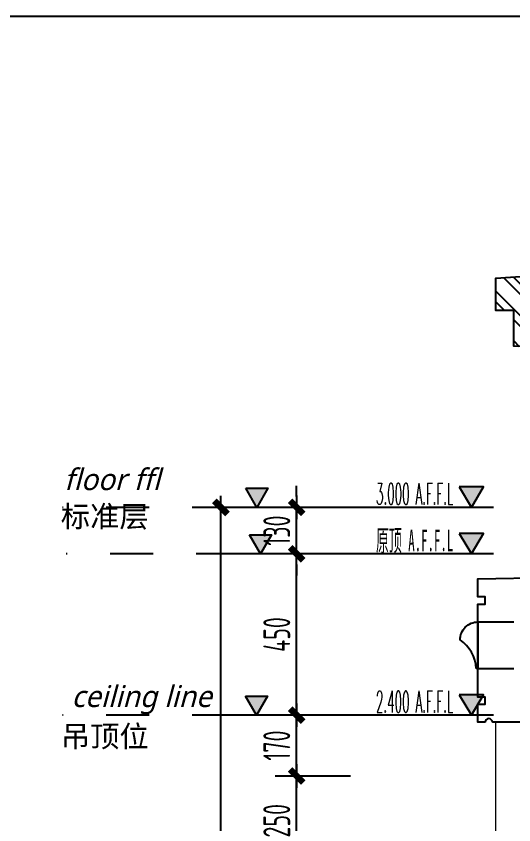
# Model space of a CAD drawing. Header units: inches. Extents: x 96003 to 270950, y -80202 to 65998.
# Drawn here: x 262906 to 264296, y 44690 to 46948 of the extents above; entities that cross this region are included whole.
import ezdxf
from ezdxf.enums import TextEntityAlignment as Align

# ---------------------------------------------------------------- set-up
doc = ezdxf.new("R2010")
doc.units = ezdxf.units.IN
doc.header["$LTSCALE"] = 10
doc.header["$MEASUREMENT"] = 0
doc.linetypes.add('M-CENTER', pattern=[1.8, 1.2, -0.2, 0.2, -0.2])
for name, color, linetype in [('01', 200, 'Continuous'), ('A_WALL', 4, 'Continuous'), ('B-DE-H', 8, 'Continuous'), ('ED-文字说明', 50, 'Continuous'), ('ED-造型尺寸', 44, 'Continuous'), ('EL-DIM', 50, 'Continuous'), ('EL-天花轮廓线', 100, 'Continuous'), ('FC-地面造型', 136, 'Continuous'), ('FF-FINISH【完成面】', 20, 'Continuous')]:
    doc.layers.add(name, color=color, linetype=linetype)
doc.layers.add('L-立面看线', color=8, linetype='Continuous', lineweight=13)
doc.styles.add('-宋体', font='')
doc.styles.add('CCD_DIM', font='archs.shx', dxfattribs={"width": 0.7})
doc.styles.add('hz', font='simplex', dxfattribs={"width": 0.7, "bigfont": 'hztxt'})
doc.styles.add('LUCIDIA', font='')
doc.styles.add('RomanS', font='romans.shx', dxfattribs={"width": 0.9})
doc.styles.add('st', font='')
doc.styles.get('-宋体').set_extended_font_data('SimSun')
doc.styles.get('LUCIDIA').set_extended_font_data('Lucida Sans', italic=True)
doc.styles.get('st').set_extended_font_data('SimSun')
doc.dimstyles.new('Matrix_30内', dxfattribs={"dimscale": 30, "dimtxt": 2.5, "dimasz": 1, "dimexe": 2, "dimexo": 1.5, "dimgap": 0.6, "dimtad": 1, "dimdec": 0, "dimrnd": 1, "dimzin": 12, "dimdsep": 46, "dimtxsty": 'CCD_DIM', "dimblk": 'CCD_Dimension_Tick', "dimcen": 0.125, "dimclrd": 44, "dimclre": 44, "dimclrt": 50, "dimadec": 0, "dimazin": 0, "dimtfac": 1, "dimtdec": 0, "dimtix": 1, "dimtmove": 2, "dimatfit": 3, "dimldrblk": 'CCD_Leader_Dot', "dimfxl": 5, "dimfxlon": 1, "dimtvp": 1, "dimtolj": 1, "dimtzin": 0, "dimarcsym": 0})

# ---------------------------------------------------------------- blocks, each defined once
blk = doc.blocks.new('CCD_Dimension_Tick')
at = {"color": 0, "linetype": 'ByBlock'}
for p, q in [((-1.091, 0), (0, 0)), ((0, 0), (1.091, 0))]:
    blk.add_line(p, q, dxfattribs=at)
at = {"color": 0, "linetype": 'Continuous', "const_width": 0.608}
blk.add_lwpolyline([(-0.61, -0.61), (0.61, 0.61)], dxfattribs=at)
blk = doc.blocks.new('*D377')
at = {"layer": 'Defpoints', "color": 0, "linetype": 'ByBlock', "transparency": 16777216}
for p in [(263689.4, 44826.3), (265125.9, 44826.3, 0), (263869.4, 44576.3, 0)]:
    blk.add_point(p, dxfattribs=at)
at = {"layer": 'EL-天花轮廓线', "color": 44, "lineweight": -2, "transparency": 16777216}
for p, q in [((263839.4, 44826.3), (263629.4, 44826.3)), ((263689.4, 44606.3), (263689.4, 44796.3)), ((263824.4, 44576.3), (263629.4, 44576.3))]:
    blk.add_line(p, q, dxfattribs=at)
at = {"layer": 'EL-天花轮廓线', "color": 44, "linetype": 'ByBlock', "lineweight": -2, "transparency": 16777216, "xscale": 30, "yscale": 30, "zscale": 30}
for p, rotation in [((263689.4, 44826.3), 90), ((263689.4, 44576.3), 270)]:
    blk.add_blockref('CCD_Dimension_Tick', p, dxfattribs=dict(at, rotation=rotation))
at = {"layer": 'EL-天花轮廓线', "color": 50, "linetype": 'ByBlock', "transparency": 16777216, "insert": (263633.9, 44701.3), "char_height": 75, "attachment_point": 5, "rotation": 90, "style": 'CCD_DIM'}
blk.add_mtext('\\A1;250', dxfattribs=at)
blk = doc.blocks.new('CCD_Leader_Dot')
at = {"color": 0, "linetype": 'ByBlock'}
blk.add_line((-5, 0), (-10, 0), dxfattribs=at)
at = {"color": 0, "linetype": 'ByBlock', "const_width": 5}
blk.add_lwpolyline([(-2.5, 0, 1), (2.5, 0, 1)], format="xyb", close=True, dxfattribs=at)
blk = doc.blocks.new('*D378')
at = {"layer": 'Defpoints', "color": 0, "linetype": 'ByBlock', "transparency": 16777216}
for p in [(263689.4, 44996.3), (263860, 44996.3, 0), (265125.9, 44826.3, 0)]:
    blk.add_point(p, dxfattribs=at)
at = {"layer": 'EL-天花轮廓线', "color": 44, "lineweight": -2, "transparency": 16777216}
for p, q in [((263815, 44996.3), (263629.4, 44996.3)), ((263689.4, 44856.3), (263689.4, 44966.3)), ((263839.4, 44826.3), (263629.4, 44826.3))]:
    blk.add_line(p, q, dxfattribs=at)
at = {"layer": 'EL-天花轮廓线', "color": 44, "linetype": 'ByBlock', "lineweight": -2, "transparency": 16777216, "xscale": 30, "yscale": 30, "zscale": 30}
for p, rotation in [((263689.4, 44996.3), 90), ((263689.4, 44826.3), 270)]:
    blk.add_blockref('CCD_Dimension_Tick', p, dxfattribs=dict(at, rotation=rotation))
at = {"layer": 'EL-天花轮廓线', "color": 50, "linetype": 'ByBlock', "transparency": 16777216, "insert": (263633.9, 44911.3), "char_height": 75, "attachment_point": 5, "rotation": 90, "style": 'CCD_DIM'}
blk.add_mtext('\\A1;170', dxfattribs=at)
blk = doc.blocks.new('*D379')
at = {"layer": 'Defpoints', "color": 0, "linetype": 'ByBlock', "transparency": 16777216}
for p in [(263689.4, 45576.5), (263869.4, 45576.5), (263871.1, 45446.5)]:
    blk.add_point(p, dxfattribs=at)
at = {"layer": 'EL-天花轮廓线', "color": 44, "lineweight": -2, "transparency": 16777216}
for p, q in [((263689.4, 45606.5), (263689.4, 45636.5)), ((263824.4, 45576.5), (263629.4, 45576.5)), ((263689.4, 45446.5), (263689.4, 45576.5)), ((263826.1, 45446.5), (263629.4, 45446.5)), ((263689.4, 45416.5), (263689.4, 45386.5))]:
    blk.add_line(p, q, dxfattribs=at)
at = {"layer": 'EL-天花轮廓线', "color": 44, "linetype": 'ByBlock', "lineweight": -2, "transparency": 16777216, "xscale": 30, "yscale": 30, "zscale": 30}
for p, rotation in [((263689.4, 45576.5), 270), ((263689.4, 45446.5), 90)]:
    blk.add_blockref('CCD_Dimension_Tick', p, dxfattribs=dict(at, rotation=rotation))
at = {"layer": 'EL-天花轮廓线', "color": 50, "linetype": 'ByBlock', "transparency": 16777216, "insert": (263633.9, 45511.5), "char_height": 75, "attachment_point": 5, "rotation": 90, "style": 'CCD_DIM'}
blk.add_mtext('\\A1;130', dxfattribs=at)
blk = doc.blocks.new('*D380')
at = {"layer": 'Defpoints', "color": 0, "linetype": 'ByBlock', "transparency": 16777216}
for p in [(263478, 45576.3), (263869.4, 45576.3), (263869.4, 42576.3)]:
    blk.add_point(p, dxfattribs=at)
at = {"layer": 'EL-天花轮廓线', "color": 44, "lineweight": -2, "transparency": 16777216}
for p, q in [((263628, 45576.3), (263418, 45576.3)), ((263478, 42606.3), (263478, 45546.3)), ((263628, 42576.3), (263418, 42576.3))]:
    blk.add_line(p, q, dxfattribs=at)
at = {"layer": 'EL-天花轮廓线', "color": 44, "linetype": 'ByBlock', "lineweight": -2, "transparency": 16777216, "xscale": 30, "yscale": 30, "zscale": 30}
for p, rotation in [((263478, 45576.3), 90), ((263478, 42576.3), 270)]:
    blk.add_blockref('CCD_Dimension_Tick', p, dxfattribs=dict(at, rotation=rotation))
at = {"layer": 'EL-天花轮廓线', "color": 50, "linetype": 'ByBlock', "transparency": 16777216, "insert": (263422.5, 44076.3), "char_height": 75, "attachment_point": 5, "rotation": 90, "style": 'CCD_DIM'}
blk.add_mtext('\\A1;3000', dxfattribs=at)
blk = doc.blocks.new('ELEVATION')
blk.add_hatch(color=256).paths.add_polyline_path([(4.167, 2.475), (2.698, 0), (1.229, 2.475)])
blk.add_line((0, 0), (14.673, 0))
blk.add_lwpolyline([(4.167, 2.475), (2.698, 0), (1.229, 2.475)], close=True)
at = {"style": 'hz', "width": 0.444477}
blk.add_attdef('ELEV', text='', height=2.5, dxfattribs=at).set_placement((4.892, 0.323), (14.257, 0.323), align=Align.FIT)
blk = doc.blocks.new('A$C2E6F40A5')
blk.add_hatch(color=256).paths.add_polyline_path([(40, 69.3), (-40, 69.3), (0, 0)])
at = {"color": 0}
blk.add_lwpolyline([(40, 69.3), (-40, 69.3), (0, 0), (40, 69.3)], dxfattribs=at)
blk = doc.blocks.new('20150428.1023048')
at = {"layer": 'ED-造型尺寸', "color": 250, "linetype": 'M-CENTER', "ltscale": 2}
blk.add_line((21.193, 0, 0), (-14.89, 0, 0), dxfattribs=at)
at = {"layer": 'ED-造型尺寸', "xscale": -0.0256, "yscale": 0.0256, "zscale": 0.0256}
blk.add_blockref('A$C2E6F40A5', (3.193, 0, 0), dxfattribs=at)
blk = doc.blocks.new('*D381')
at = {"layer": 'Defpoints', "color": 0, "linetype": 'ByBlock', "transparency": 16777216}
for p in [(263689.4, 45446.5), (263871.1, 45446.5), (263869.4, 44996.3, 0)]:
    blk.add_point(p, dxfattribs=at)
at = {"layer": 'EL-天花轮廓线', "color": 44, "lineweight": -2, "transparency": 16777216}
for p, q in [((263826.1, 45446.5), (263629.4, 45446.5)), ((263689.4, 45026.3), (263689.4, 45416.5)), ((263824.4, 44996.3), (263629.4, 44996.3))]:
    blk.add_line(p, q, dxfattribs=at)
at = {"layer": 'EL-天花轮廓线', "color": 44, "linetype": 'ByBlock', "lineweight": -2, "transparency": 16777216, "xscale": 30, "yscale": 30, "zscale": 30}
for p, rotation in [((263689.4, 45446.5), 90), ((263689.4, 44996.3), 270)]:
    blk.add_blockref('CCD_Dimension_Tick', p, dxfattribs=dict(at, rotation=rotation))
at = {"layer": 'EL-天花轮廓线', "color": 50, "linetype": 'ByBlock', "transparency": 16777216, "insert": (263633.9, 45221.4), "char_height": 75, "attachment_point": 5, "rotation": 90, "style": 'CCD_DIM'}
blk.add_mtext('\\A1;450', dxfattribs=at)
blk = doc.blocks.new('142')
at = {"layer": 'B-DE-H'}
h = blk.add_hatch(dxfattribs=at)
h.set_pattern_fill('金属,_O', color=256, scale=25)
h.set_pattern_definition([(135, (350669.75, 97199.625), (44.194174, 44.194174), []), (135, (350640.29, 97199.625), (44.194174, 44.194174), [])])
edge = h.paths.add_edge_path()
edge.add_line((513235.5, -192054.1), (513233, -192042.7))
edge.add_line((513233, -192042.7), (513218, -192042.7))
edge.add_line((513218, -192042.7), (513215.5, -192053.4))
edge.add_line((513215.5, -192053.4), (513195.5, -192052.7))
edge.add_line((513195.5, -192052.7), (513195.5, -191952.7))
edge.add_line((513195.5, -191952.7), (513145.5, -191952.7))
edge.add_line((513145.5, -191952.7), (513145.5, -191862.7))
edge.add_line((513145.5, -191862.7), (513295.5, -191852.7))
edge.add_line((513295.5, -191852.7), (513395.5, -191852.7))
edge.add_line((513395.5, -191852.7), (513395.5, -191952.7))
edge.add_line((513395.5, -191952.7), (513795.5, -191952.7))
edge.add_line((513795.5, -191952.7), (513795.5, -192442.7))
edge.add_line((513795.5, -192442.7), (513720.5, -192442.7))
edge.add_line((513720.5, -192442.7), (513720.5, -192072.7))
edge.add_line((513720.5, -192072.7), (513235.5, -192054.1))
at = {"layer": 'A_WALL', "elevation": 0}
blk.add_lwpolyline([(513235.5, -192054.1), (513233, -192042.7), (513218, -192042.7), (513215.5, -192053.4), (513195.5, -192052.7), (513195.5, -191952.7), (513145.5, -191952.7), (513145.5, -191862.7), (513295.5, -191852.7), (513395.5, -191852.7), (513395.5, -191952.7), (513795.5, -191952.7), (513795.5, -191952.7), (513795.5, -192442.7), (513720.5, -192442.7), (513720.5, -192072.7), (513235.5, -192054.1)], dxfattribs=at)
blk.add_lwpolyline([(513895.5, -191952.7), (513695.5, -191952.7), (513695.5, -191958.7), (513895.5, -191958.7)], close=True, dxfattribs=at)
blk = doc.blocks.new('ewee43')
at = {"layer": '01', "elevation": 0}
for points in [[(222324.8, 50645.5), (222324.8, 50615.5), (222164.8, 50615.5, 1), (222144.8, 50615.5), (222124.7, 50615.5), (222124.7, 50665.5), (222144.7, 50665.5), (222144.7, 50685.5), (222124.7, 50685.5), (222124.7, 50945.5), (222144.7, 50945.5), (222144.7, 50965.5), (222124.7, 50965.5), (222124.7, 51015.5), (222324.8, 51019.7), (222324.8, 50995.5)], [(222119.7, 50765.5, 0.237906), (222074.7, 50845.5, -0.414214), (222124.7, 50895.5), (222124.7, 50895.5), (222124.7, 50765.5), (222119.7, 50765.5)]]:
    blk.add_lwpolyline(points, format="xyb", dxfattribs=at)
for points in [[(222124.7, 50895.5), (222224.7, 50895.5)], [(222124.7, 50765.5), (222224.7, 50765.5)]]:
    blk.add_lwpolyline(points, dxfattribs=at)
at = {"layer": 'L-立面看线'}
blk.add_line((222174.8, 48855.5, 0), (222174.8, 50615.5, 0), dxfattribs=at)
at = {"layer": '01'}
blk.add_blockref('142', (-290970.7, 243718.2, 0), dxfattribs=at)
blk = doc.blocks.new('reer')
at = {"layer": 'FC-地面造型', "color": 20, "linetype": 'ByBlock'}
blk.add_blockref('ewee43', (42071.1, -5639), dxfattribs=at)

msp = doc.modelspace()

# ---------------------------------------------------------------- linework, layer by layer
at = {"layer": 'FC-地面造型', "color": 138, "linetype": 'ByBlock'}
msp.add_lwpolyline([(253774.1, 46948), (270949.8, 46948), (270949.8, 34203.1), (253774.1, 34203.1)], close=True, dxfattribs=at)

# ---------------------------------------------------------------- block references
at = {"layer": 'ED-文字说明'}
ref = msp.add_blockref('ELEVATION', (264239.5, 45576.5), dxfattribs=dict(at, xscale=-23.04, yscale=23.04, zscale=23.04))
ref.add_attrib('ELEV', '3.000 A.F.F.L', dxfattribs={"layer": '0', "height": 60, "style": 'RomanS', "width": 0.357941}).set_placement((263911, 45584, 0), (264126.8, 45584, 0), align=Align.FIT)
ref = msp.add_blockref('ELEVATION', (264239.5, 45446.5), dxfattribs=dict(at, xscale=-23.04, yscale=23.04, zscale=23.04))
ref.add_attrib('ELEV', '原顶 A.F.F.L', dxfattribs={"layer": '0', "height": 60, "style": '-宋体', "width": 0.421459}).set_placement((263911, 45454, 0), (264126.8, 45454, 0), align=Align.FIT)
ref = msp.add_blockref('ELEVATION', (264239.4, 44996.3), dxfattribs=dict(at, xscale=-23.04, yscale=23.04, zscale=23.04))
ref.add_attrib('ELEV', '2.400 A.F.F.L', dxfattribs={"layer": '0', "height": 60, "style": 'RomanS', "width": 0.357941}).set_placement((263910.9, 45003.7, 0), (264126.7, 45003.7, 0), align=Align.FIT)
at = {"layer": 'ED-造型尺寸', "xscale": 30, "yscale": 30, "zscale": 30}
for p in [(263482, 45576.5, 0), (263492.9, 45446.5, 0), (263481.9, 44996.3, 0)]:
    msp.add_blockref('20150428.1023048', p, dxfattribs=at)
at = {"layer": 'FF-FINISH【完成面】', "linetype": 'ByBlock'}
msp.add_blockref('reer', (0, 0), dxfattribs=at)

# ---------------------------------------------------------------- texts
at = {"layer": 'ED-文字说明'}
for s, style, p in [('ceiling line', 'LUCIDIA', (263060.7, 45018.9)), ('吊顶位', 'st', (263031, 44907.1))]:
    msp.add_text(s, height=60, dxfattribs=dict(at, style=style)).set_placement(p)
at = {"layer": 'EL-DIM', "color": 2}
for s, style, p in [('floor ffl ', 'LUCIDIA', (263039.8, 45624.6)), ('标准层', 'st', (263030.7, 45521.2))]:
    msp.add_text(s, height=60, dxfattribs=dict(at, style=style)).set_placement(p)

# ---------------------------------------------------------------- dimensions: what is measured, and where the dimension line sits
at = {"layer": 'EL-天花轮廓线', "color": 136, "linetype": 'ByBlock'}
for base, p1, p2, picture, middle in [((263689.4, 45576.5), (263871.1, 45446.5), (263869.4, 45576.5), '*D379', (263633.9, 45511.5)), ((263478, 45576.3), (263869.4, 42576.3), (263869.4, 45576.3), '*D380', (263422.5, 44076.3)), ((263689.4, 45446.5), (263869.4, 44996.3, 0), (263871.1, 45446.5), '*D381', (263633.9, 45221.4)), ((263689.4, 44996.3), (265125.9, 44826.3, 0), (263860, 44996.3, 0), '*D378', (263633.9, 44911.3)), ((263689.4, 44826.3), (263869.4, 44576.3, 0), (265125.9, 44826.3, 0), '*D377', (263633.9, 44701.3))]:
    dim = msp.add_linear_dim(base=base, p1=p1, p2=p2, angle=90, dimstyle='Matrix_30内', dxfattribs=at)
    dim.commit()
    dim.dimension.update_dxf_attribs({"geometry": picture, "text_midpoint": middle})

doc.saveas('drawing.dxf')
